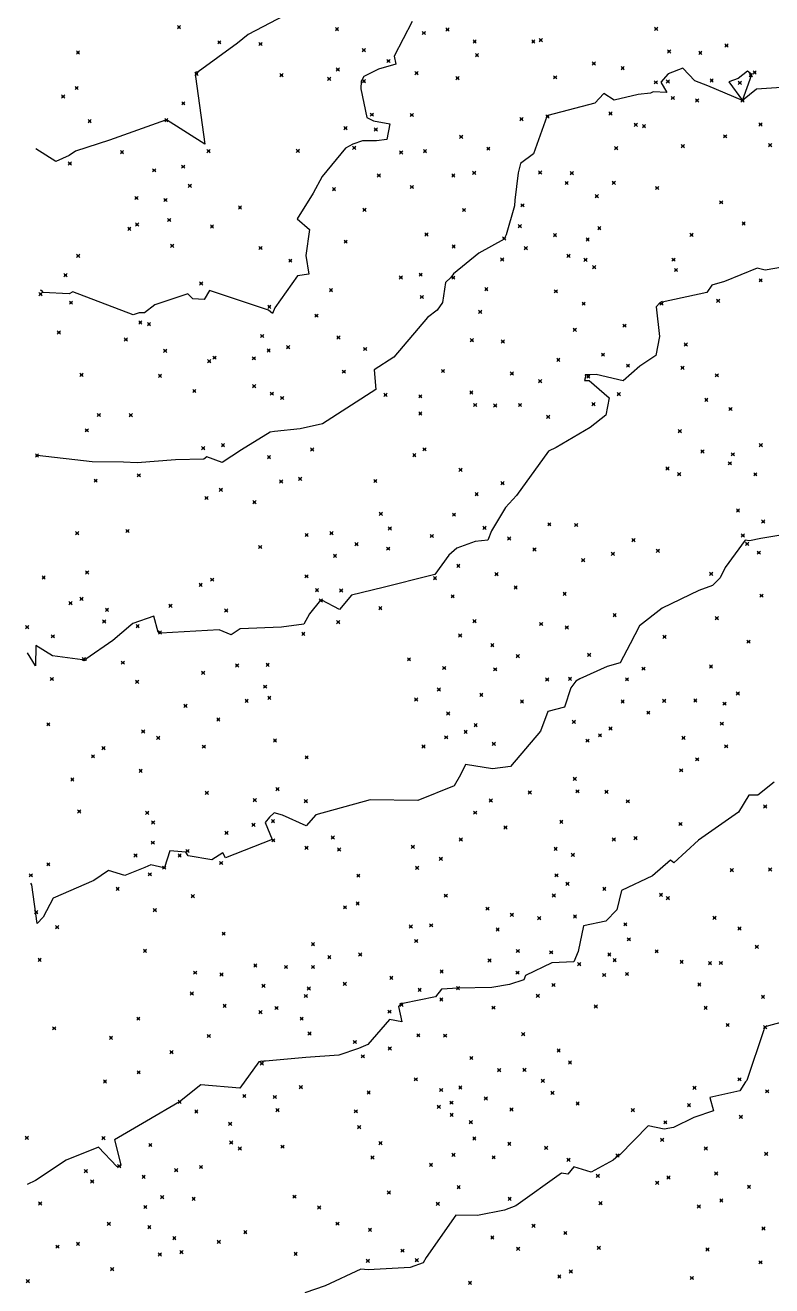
# Model space of a CAD drawing. Header units: inches. Extents: x 1411897 to 1412713, y 4930955 to 4931789.
# Drawn here: x 1411999.9 to 1412046, y 4931139.5 to 4931217.4 of the extents above; entities that cross this region are included whole.
import ezdxf

# ---------------------------------------------------------------- set-up
doc = ezdxf.new("R2010")
doc.units = ezdxf.units.IN
doc.header["$MEASUREMENT"] = 0
doc.header["$PDMODE"] = 35
doc.header["$PDSIZE"] = 0.1

msp = doc.modelspace()

# ---------------------------------------------------------------- linework, layer by layer
at = {"color": 2, "true_color": 0xf1eb1f}
for p, q in [((1412015.927, 4931218.036), (1412013.679, 4931216.861)), ((1412023.812, 4931217.66), (1412022.715, 4931215.508)), ((1412013.679, 4931216.861), (1412013.033, 4931216.326)), ((1412013.033, 4931216.326), (1412010.59, 4931214.558)), ((1412022.715, 4931215.508), (1412022.814, 4931215.02)), ((1412010.451, 4931214.524), (1412010.423, 4931214.268)), ((1412010.59, 4931214.558), (1412010.451, 4931214.524)), ((1412021.731, 4931214.707), (1412020.838, 4931214.259)), ((1412022.814, 4931215.02), (1412021.731, 4931214.707)), ((1412040.549, 4931214.772), (1412039.638, 4931214.424)), ((1412041.291, 4931213.993), (1412040.549, 4931214.772)), ((1412044.531, 4931214.595), (1412043.962, 4931214.144)), ((1412044.803, 4931214.384), (1412044.531, 4931214.595)), ((1412010.423, 4931214.268), (1412011.015, 4931210.076)), ((1412020.666, 4931213.981), (1412020.654, 4931213.497)), ((1412020.699, 4931214.033), (1412020.666, 4931213.981)), ((1412020.838, 4931214.259), (1412020.699, 4931214.033)), ((1412039.638, 4931214.424), (1412039.177, 4931213.92)), ((1412039.177, 4931213.92), (1412039.545, 4931213.276)), ((1412042.08, 4931213.689), (1412041.291, 4931213.993)), ((1412043.962, 4931214.144), (1412043.391, 4931213.928)), ((1412043.391, 4931213.928), (1412044.23, 4931212.78)), ((1412044.23, 4931212.78), (1412044.803, 4931214.384)), ((1412020.654, 4931213.497), (1412021.008, 4931211.736)), ((1412035.658, 4931213.206), (1412035.093, 4931212.61)), ((1412036.293, 4931212.807), (1412035.658, 4931213.206)), ((1412037.774, 4931213.145), (1412036.293, 4931212.807)), ((1412038.551, 4931213.226), (1412037.774, 4931213.145)), ((1412038.71, 4931213.305), (1412038.551, 4931213.226)), ((1412039.545, 4931213.276), (1412038.71, 4931213.305)), ((1412044.23, 4931212.78), (1412042.08, 4931213.689)), ((1412045.095, 4931213.48), (1412044.23, 4931212.78)), ((1412046.64, 4931213.573), (1412045.095, 4931213.48)), ((1412035.093, 4931212.61), (1412032.193, 4931211.857)), ((1412008.574, 4931211.559), (1412005.12, 4931210.326)), ((1412008.602, 4931211.57), (1412008.574, 4931211.559)), ((1412008.614, 4931211.572), (1412008.602, 4931211.57)), ((1412008.643, 4931211.573), (1412008.614, 4931211.572)), ((1412011.015, 4931210.076), (1412008.643, 4931211.573)), ((1412021.008, 4931211.736), (1412021.427, 4931211.529)), ((1412021.427, 4931211.529), (1412022.43, 4931211.329)), ((1412032.14, 4931211.786), (1412031.317, 4931209.479)), ((1412032.193, 4931211.857), (1412032.14, 4931211.786)), ((1412022.43, 4931211.329), (1412022.248, 4931210.368)), ((1412005.12, 4931210.326), (1412003.025, 4931209.641)), ((1412020.143, 4931210.07), (1412019.701, 4931209.821)), ((1412020.741, 4931210.276), (1412020.143, 4931210.07)), ((1412021.617, 4931210.278), (1412020.741, 4931210.276)), ((1412022.248, 4931210.368), (1412021.617, 4931210.278)), ((1412001.794, 4931209.014), (1412000.56, 4931209.783)), ((1412002.62, 4931209.374), (1412001.794, 4931209.014)), ((1412003.025, 4931209.641), (1412002.62, 4931209.374)), ((1412019.701, 4931209.821), (1412018.247, 4931208.08)), ((1412031.317, 4931209.479), (1412030.52, 4931208.875)), ((1412030.363, 4931208.313), (1412030.153, 4931206.62)), ((1412030.52, 4931208.875), (1412030.363, 4931208.313)), ((1412018.247, 4931208.08), (1412017.705, 4931207.04)), ((1412017.705, 4931207.04), (1412016.704, 4931205.462)), ((1412030.149, 4931206.261), (1412029.626, 4931204.478)), ((1412030.153, 4931206.62), (1412030.149, 4931206.261)), ((1412016.704, 4931205.462), (1412017.469, 4931204.805)), ((1412017.469, 4931204.805), (1412017.24, 4931203.205)), ((1412029.626, 4931204.478), (1412029.527, 4931204.271)), ((1412029.497, 4931204.213), (1412027.943, 4931203.338)), ((1412029.533, 4931204.235), (1412029.497, 4931204.213)), ((1412029.527, 4931204.271), (1412029.533, 4931204.235)), ((1412017.24, 4931203.205), (1412017.44, 4931202.046)), ((1412027.943, 4931203.338), (1412026.362, 4931202.06)), ((1412017.44, 4931202.046), (1412016.737, 4931201.936)), ((1412026.362, 4931202.06), (1412026.202, 4931201.844)), ((1412045.123, 4931202.42), (1412043.111, 4931201.584)), ((1412045.618, 4931202.285), (1412045.123, 4931202.42)), ((1412046.706, 4931202.47), (1412045.618, 4931202.285)), ((1412016.737, 4931201.936), (1412015.331, 4931199.965)), ((1412025.873, 4931201.53), (1412025.699, 4931200.301)), ((1412026.202, 4931201.844), (1412025.873, 4931201.53)), ((1412042.335, 4931201.357), (1412042.019, 4931200.912)), ((1412043.111, 4931201.584), (1412042.335, 4931201.357)), ((1412000.885, 4931201.033), (1412000.852, 4931201.054)), ((1412000.913, 4931201.045), (1412000.885, 4931201.033)), ((1412000.995, 4931200.948), (1412000.913, 4931201.045)), ((1412001.001, 4931200.917), (1412000.995, 4931200.948)), ((1412002.628, 4931200.838), (1412001.001, 4931200.917)), ((1412002.842, 4931200.948), (1412002.628, 4931200.838)), ((1412006.583, 4931199.527), (1412002.842, 4931200.948)), ((1412009.966, 4931200.835), (1412007.912, 4931200.152)), ((1412010.271, 4931200.517), (1412009.966, 4931200.835)), ((1412010.959, 4931200.48), (1412010.271, 4931200.517)), ((1412011.292, 4931201.029), (1412010.959, 4931200.48)), ((1412014.937, 4931199.814), (1412011.292, 4931201.029)), ((1412042.019, 4931200.912), (1412039.26, 4931200.313)), ((1412007.912, 4931200.152), (1412007.271, 4931199.663)), ((1412015.183, 4931199.613), (1412014.937, 4931199.814)), ((1412015.331, 4931199.965), (1412015.183, 4931199.613)), ((1412025.359, 4931199.813), (1412024.774, 4931199.361)), ((1412025.699, 4931200.301), (1412025.359, 4931199.813)), ((1412039.127, 4931200.27), (1412038.887, 4931200.022)), ((1412038.887, 4931200.022), (1412039.093, 4931198.194)), ((1412039.258, 4931200.358), (1412039.127, 4931200.27)), ((1412039.26, 4931200.313), (1412039.258, 4931200.358)), ((1412006.951, 4931199.649), (1412006.583, 4931199.527)), ((1412007.271, 4931199.663), (1412006.951, 4931199.649)), ((1412024.774, 4931199.361), (1412022.694, 4931196.915)), ((1412039.093, 4931198.194), (1412038.876, 4931197.018)), ((1412022.694, 4931196.915), (1412021.478, 4931196.139)), ((1412038.876, 4931197.018), (1412037.89, 4931196.361)), ((1412021.478, 4931196.139), (1412021.58, 4931194.91)), ((1412034.771, 4931195.816), (1412034.512, 4931195.816)), ((1412034.512, 4931195.816), (1412034.522, 4931195.693)), ((1412035.176, 4931195.842), (1412034.771, 4931195.816)), ((1412036.844, 4931195.445), (1412035.176, 4931195.842)), ((1412037.89, 4931196.361), (1412036.844, 4931195.445)), ((1412034.522, 4931195.693), (1412034.469, 4931195.478)), ((1412034.469, 4931195.478), (1412034.747, 4931195.462)), ((1412034.747, 4931195.462), (1412035.989, 4931194.395)), ((1412021.58, 4931194.91), (1412018.284, 4931192.784)), ((1412035.989, 4931194.395), (1412035.791, 4931193.338)), ((1412018.284, 4931192.784), (1412016.889, 4931192.487)), ((1412035.791, 4931193.338), (1412034.814, 4931192.572)), ((1412015.041, 4931192.284), (1412013.273, 4931191.176)), ((1412015.321, 4931192.322), (1412015.041, 4931192.284)), ((1412016.889, 4931192.487), (1412015.321, 4931192.322)), ((1412034.814, 4931192.572), (1412032.71, 4931191.327)), ((1412013.273, 4931191.176), (1412012.08, 4931190.412)), ((1412032.71, 4931191.327), (1412032.242, 4931191.1)), ((1412004.053, 4931190.451), (1412000.64, 4931190.83)), ((1412005.983, 4931190.428), (1412004.053, 4931190.451)), ((1412006.827, 4931190.377), (1412005.983, 4931190.428)), ((1412009.204, 4931190.57), (1412006.827, 4931190.377)), ((1412010.955, 4931190.6), (1412009.204, 4931190.57)), ((1412011.14, 4931190.747), (1412010.955, 4931190.6)), ((1412012.08, 4931190.412), (1412011.14, 4931190.747)), ((1412032.242, 4931191.1), (1412030.266, 4931188.359)), ((1412030.266, 4931188.359), (1412029.58, 4931187.616)), ((1412029.58, 4931187.616), (1412028.728, 4931186.17)), ((1412028.728, 4931186.17), (1412028.487, 4931185.597)), ((1412045.357, 4931185.7), (1412044.657, 4931185.572)), ((1412047.21, 4931186.019), (1412045.357, 4931185.7)), ((1412026.577, 4931185.104), (1412026.083, 4931184.672)), ((1412027.714, 4931185.524), (1412026.577, 4931185.104)), ((1412028.487, 4931185.597), (1412027.714, 4931185.524)), ((1412044.391, 4931185.608), (1412043.77, 4931184.753)), ((1412044.657, 4931185.572), (1412044.391, 4931185.608)), ((1412026.083, 4931184.672), (1412025.212, 4931183.479)), ((1412043.77, 4931184.753), (1412043.152, 4931183.904)), ((1412024.976, 4931183.411), (1412022.019, 4931182.673)), ((1412025.212, 4931183.479), (1412024.976, 4931183.411)), ((1412043.152, 4931183.904), (1412042.846, 4931183.279)), ((1412022.019, 4931182.673), (1412020.075, 4931182.199)), ((1412042.382, 4931182.802), (1412041.536, 4931182.501)), ((1412042.846, 4931183.279), (1412042.382, 4931182.802)), ((1412018.161, 4931181.894), (1412017.48, 4931181.052)), ((1412018.23, 4931181.9), (1412018.161, 4931181.894)), ((1412019.321, 4931181.308), (1412018.23, 4931181.9)), ((1412020.075, 4931182.199), (1412019.321, 4931181.308)), ((1412041.536, 4931182.501), (1412039.273, 4931181.403)), ((1412017.48, 4931181.052), (1412017.123, 4931180.403)), ((1412039.273, 4931181.403), (1412037.857, 4931180.305)), ((1412006.438, 4931180.349), (1412005.322, 4931179.401)), ((1412006.55, 4931180.455), (1412006.438, 4931180.349)), ((1412007.848, 4931180.906), (1412006.55, 4931180.455)), ((1412008.125, 4931179.923), (1412007.848, 4931180.906)), ((1412017.123, 4931180.403), (1412015.747, 4931180.216)), ((1412037.857, 4931180.305), (1412037.282, 4931179.199)), ((1412008.195, 4931179.854), (1412008.125, 4931179.923)), ((1412008.213, 4931179.832), (1412008.195, 4931179.854)), ((1412008.282, 4931179.851), (1412008.213, 4931179.832)), ((1412011.885, 4931180.055), (1412008.282, 4931179.851)), ((1412012.628, 4931179.743), (1412011.885, 4931180.055)), ((1412013.183, 4931180.133), (1412012.628, 4931179.743)), ((1412015.747, 4931180.216), (1412013.183, 4931180.133)), ((1412000.569, 4931179.099), (1412000.55, 4931177.843)), ((1412001.593, 4931178.459), (1412000.569, 4931179.099)), ((1412005.322, 4931179.401), (1412003.645, 4931178.249)), ((1412037.282, 4931179.199), (1412036.662, 4931178.026)), ((1412000.55, 4931177.843), (1412000.054, 4931178.648)), ((1412003.439, 4931178.203), (1412001.593, 4931178.459)), ((1412003.554, 4931178.153), (1412003.439, 4931178.203)), ((1412003.682, 4931178.195), (1412003.554, 4931178.153)), ((1412003.645, 4931178.249), (1412003.682, 4931178.195)), ((1412036.662, 4931178.026), (1412035.864, 4931177.791)), ((1412035.864, 4931177.791), (1412034.176, 4931177.033)), ((1412033.621, 4931176.47), (1412033.231, 4931175.29)), ((1412033.939, 4931176.88), (1412033.621, 4931176.47)), ((1412034.176, 4931177.033), (1412033.939, 4931176.88)), ((1412032.191, 4931175.005), (1412031.739, 4931173.801)), ((1412033.231, 4931175.29), (1412032.191, 4931175.005)), ((1412031.739, 4931173.801), (1412029.888, 4931171.62)), ((1412027.107, 4931171.732), (1412026.809, 4931171.105)), ((1412028.776, 4931171.467), (1412027.107, 4931171.732)), ((1412026.809, 4931171.105), (1412026.421, 4931170.413)), ((1412029.888, 4931171.62), (1412028.776, 4931171.467)), ((1412026.421, 4931170.413), (1412024.164, 4931169.509)), ((1412046.188, 4931170.655), (1412045.181, 4931169.834)), ((1412021.227, 4931169.545), (1412017.866, 4931168.635)), ((1412024.164, 4931169.509), (1412021.227, 4931169.545)), ((1412044.626, 4931169.838), (1412043.983, 4931168.801)), ((1412045.181, 4931169.834), (1412044.626, 4931169.838)), ((1412015.292, 4931168.748), (1412015.011, 4931168.481)), ((1412015.808, 4931168.597), (1412015.292, 4931168.748)), ((1412017.271, 4931167.953), (1412015.808, 4931168.597)), ((1412017.866, 4931168.635), (1412017.271, 4931167.953)), ((1412043.983, 4931168.801), (1412041.509, 4931167.054)), ((1412015.011, 4931168.481), (1412014.745, 4931168.15)), ((1412014.745, 4931168.15), (1412015.165, 4931167.108)), ((1412015.165, 4931167.108), (1412012.288, 4931165.978)), ((1412041.509, 4931167.054), (1412039.988, 4931165.67)), ((1412008.841, 4931166.403), (1412008.521, 4931165.377)), ((1412009.828, 4931166.326), (1412008.841, 4931166.403)), ((1412009.975, 4931166.088), (1412009.828, 4931166.326)), ((1412012.123, 4931166.27), (1412011.435, 4931165.856)), ((1412012.288, 4931165.978), (1412012.123, 4931166.27)), ((1412007.663, 4931165.531), (1412007.297, 4931165.366)), ((1412008.473, 4931165.348), (1412007.663, 4931165.531)), ((1412011.435, 4931165.856), (1412009.975, 4931166.088)), ((1412039.777, 4931165.829), (1412038.667, 4931164.857)), ((1412039.988, 4931165.67), (1412039.777, 4931165.829)), ((1412005.054, 4931165.195), (1412004.155, 4931164.57)), ((1412006.059, 4931164.869), (1412005.054, 4931165.195)), ((1412007.297, 4931165.366), (1412006.059, 4931164.869)), ((1412008.489, 4931165.311), (1412008.473, 4931165.348)), ((1412008.516, 4931165.344), (1412008.489, 4931165.311)), ((1412008.521, 4931165.377), (1412008.516, 4931165.344)), ((1412038.667, 4931164.857), (1412036.751, 4931163.941)), ((1412000.322, 4931164.294), (1412000.253, 4931164.405)), ((1412000.639, 4931161.917), (1412000.322, 4931164.294)), ((1412004.155, 4931164.57), (1412001.632, 4931163.467)), ((1412036.751, 4931163.941), (1412036.455, 4931162.762)), ((1412001.632, 4931163.467), (1412001.02, 4931162.3)), ((1412036.455, 4931162.762), (1412035.781, 4931162.051)), ((1412001.02, 4931162.3), (1412000.639, 4931161.917)), ((1412034.41, 4931161.76), (1412034.071, 4931160.187)), ((1412035.781, 4931162.051), (1412034.41, 4931161.76)), ((1412034.071, 4931160.187), (1412033.81, 4931159.539)), ((1412032.455, 4931159.482), (1412030.813, 4931158.705)), ((1412033.81, 4931159.539), (1412032.455, 4931159.482)), ((1412030.709, 4931158.437), (1412029.833, 4931158.15)), ((1412030.813, 4931158.705), (1412030.709, 4931158.437)), ((1412025.627, 4931157.843), (1412025.265, 4931157.376)), ((1412026.65, 4931157.92), (1412025.627, 4931157.843)), ((1412028.738, 4931157.953), (1412026.65, 4931157.92)), ((1412029.833, 4931158.15), (1412028.738, 4931157.953)), ((1412023.131, 4931156.967), (1412022.975, 4931156.782)), ((1412023.243, 4931156.958), (1412023.131, 4931156.967)), ((1412025.265, 4931157.376), (1412023.243, 4931156.958)), ((1412022.975, 4931156.782), (1412023.183, 4931155.834)), ((1412048.736, 4931156.374), (1412045.971, 4931155.626)), ((1412022.422, 4931155.974), (1412021.079, 4931154.441)), ((1412023.183, 4931155.834), (1412022.422, 4931155.974)), ((1412045.545, 4931155.347), (1412044.495, 4931152.211)), ((1412045.594, 4931155.502), (1412045.545, 4931155.347)), ((1412045.619, 4931155.516), (1412045.594, 4931155.502)), ((1412045.971, 4931155.626), (1412045.619, 4931155.516)), ((1412019.293, 4931153.766), (1412017.239, 4931153.632)), ((1412020.508, 4931154.177), (1412019.293, 4931153.766)), ((1412021.079, 4931154.441), (1412020.508, 4931154.177)), ((1412014.343, 4931153.357), (1412013.161, 4931151.738)), ((1412014.526, 4931153.407), (1412014.343, 4931153.357)), ((1412014.562, 4931153.38), (1412014.526, 4931153.407)), ((1412014.656, 4931153.402), (1412014.562, 4931153.38)), ((1412014.749, 4931153.397), (1412014.656, 4931153.402)), ((1412017.239, 4931153.632), (1412014.749, 4931153.397)), ((1412044.495, 4931152.211), (1412044.408, 4931152.121)), ((1412010.752, 4931151.938), (1412009.45, 4931150.89)), ((1412013.161, 4931151.738), (1412010.752, 4931151.938)), ((1412044.067, 4931151.577), (1412042.217, 4931151.16)), ((1412044.408, 4931152.121), (1412044.067, 4931151.577)), ((1412009.45, 4931150.89), (1412007.405, 4931149.686)), ((1412042.217, 4931151.16), (1412042.433, 4931150.341)), ((1412041.216, 4931149.92), (1412039.964, 4931149.296)), ((1412042.433, 4931150.341), (1412041.216, 4931149.92)), ((1412007.405, 4931149.686), (1412005.43, 4931148.548)), ((1412038.398, 4931149.416), (1412036.641, 4931147.616)), ((1412039.381, 4931149.195), (1412038.398, 4931149.416)), ((1412039.964, 4931149.296), (1412039.381, 4931149.195)), ((1412005.43, 4931148.548), (1412005.824, 4931146.996)), ((1412004.44, 4931148.083), (1412002.443, 4931147.293)), ((1412005.564, 4931146.898), (1412004.44, 4931148.083)), ((1412036.55, 4931147.543), (1412036.239, 4931147.29)), ((1412036.641, 4931147.616), (1412036.55, 4931147.543)), ((1412002.443, 4931147.293), (1412000.543, 4931146.027)), ((1412005.635, 4931146.877), (1412005.564, 4931146.898)), ((1412005.735, 4931146.882), (1412005.635, 4931146.877)), ((1412005.753, 4931146.901), (1412005.735, 4931146.882)), ((1412005.824, 4931146.996), (1412005.753, 4931146.901)), ((1412033.81, 4931146.862), (1412033.441, 4931146.419)), ((1412034.868, 4931146.543), (1412033.81, 4931146.862)), ((1412036.239, 4931147.29), (1412034.868, 4931146.543)), ((1412000.543, 4931146.027), (1412000.029, 4931145.784)), ((1412033.044, 4931146.487), (1412030.225, 4931144.466)), ((1412033.441, 4931146.419), (1412033.044, 4931146.487)), ((1412030.225, 4931144.466), (1412029.523, 4931144.189)), ((1412026.523, 4931143.893), (1412024.69, 4931141.277)), ((1412027.861, 4931143.858), (1412026.523, 4931143.893)), ((1412029.523, 4931144.189), (1412027.861, 4931143.858)), ((1412024.69, 4931141.277), (1412024.502, 4931140.929)), ((1412020.653, 4931140.547), (1412018.445, 4931139.522)), ((1412021.096, 4931140.505), (1412020.653, 4931140.547)), ((1412023.687, 4931140.642), (1412021.096, 4931140.505)), ((1412024.502, 4931140.929), (1412023.687, 4931140.642)), ((1412018.445, 4931139.522), (1412017.179, 4931139.085))]:
    msp.add_line(p, q, dxfattribs=at)
for p in [(1412009.41, 4931217.31), (1412019.17, 4931217.19), (1412024.54, 4931216.95), (1412026, 4931217.16), (1412038.89, 4931217.2), (1412011.9, 4931216.37), (1412014.45, 4931216.27), (1412027.68, 4931216.42), (1412031.3, 4931216.42), (1412031.76, 4931216.51), (1412043.24, 4931216.17), (1412003.17, 4931215.74), (1412020.83, 4931215.89), (1412022.35, 4931215.22), (1412027.82, 4931215.58), (1412039.69, 4931215.81), (1412041.62, 4931215.72), (1412010.49, 4931214.42), (1412019.22, 4931214.69), (1412024.09, 4931214.47), (1412035.04, 4931215.06), (1412036.82, 4931214.78), (1412044.98, 4931214.51), (1412015.74, 4931214.34), (1412018.69, 4931214.11), (1412020.84, 4931213.97), (1412026.62, 4931214.16), (1412032.65, 4931214.21), (1412038.87, 4931213.9), (1412039.62, 4931213.95), (1412042.32, 4931214.02), (1412044.06, 4931213.87), (1412044.74, 4931214.34), (1412002.25, 4931213.02), (1412003.09, 4931213.55), (1412039.92, 4931212.93), (1412009.68, 4931212.6), (1412041.42, 4931212.78), (1412044.23, 4931212.78), (1412003.89, 4931211.5), (1412008.63, 4931211.56), (1412021.33, 4931211.9), (1412023.79, 4931211.88), (1412030.57, 4931211.63), (1412032.18, 4931211.79), (1412036.07, 4931211.97), (1412045.34, 4931211.3), (1412019.7, 4931211.07), (1412021.57, 4931210.98), (1412026.84, 4931210.53), (1412037.63, 4931211.28), (1412038.14, 4931211.19), (1412043.15, 4931210.56), (1412020.24, 4931209.85), (1412028.52, 4931209.8), (1412036.42, 4931209.83), (1412040.54, 4931209.96), (1412045.93, 4931210.02), (1412005.89, 4931209.59), (1412011.24, 4931209.65), (1412016.76, 4931209.66), (1412023.13, 4931209.57), (1412024.61, 4931209.65), (1412002.67, 4931208.88), (1412007.88, 4931208.46), (1412009.67, 4931208.69), (1412027.65, 4931208.3), (1412031.72, 4931208.32), (1412033.68, 4931208.29), (1412010.08, 4931207.51), (1412021.76, 4931208.14), (1412023.8, 4931207.43), (1412026.36, 4931208.14), (1412033.36, 4931207.68), (1412036.27, 4931207.69), (1412006.78, 4931206.75), (1412008.57, 4931206.63), (1412018.99, 4931207.29), (1412035.22, 4931206.86), (1412038.95, 4931207.37), (1412013.18, 4931206.16), (1412020.87, 4931206.02), (1412027.02, 4931206.01), (1412030.63, 4931206.3), (1412042.91, 4931206.48), (1412006.82, 4931205.11), (1412008.81, 4931205.39), (1412044.3, 4931205.18), (1412006.34, 4931204.85), (1412011.45, 4931204.99), (1412024.7, 4931204.5), (1412030.47, 4931205.01), (1412032.64, 4931204.46), (1412035.38, 4931204.88), (1412041.08, 4931204.47), (1412008.99, 4931203.8), (1412014.45, 4931203.66), (1412019.71, 4931204.05), (1412026.38, 4931203.76), (1412029.5, 4931204.25), (1412030.84, 4931203.65), (1412034.66, 4931204.19), (1412003.18, 4931203.17), (1412016.29, 4931202.88), (1412029.38, 4931202.95), (1412033.48, 4931203.17), (1412034.53, 4931202.93), (1412039.97, 4931202.94), (1412002.4, 4931201.98), (1412024.34, 4931202.01), (1412035.06, 4931202.47), (1412040.12, 4931202.3), (1412010.78, 4931201.47), (1412023.12, 4931201.84), (1412026.36, 4931201.83), (1412045.35, 4931201.66), (1412000.86, 4931200.81), (1412018.8, 4931201.06), (1412024.41, 4931200.63), (1412028.4, 4931201.11), (1412032.7, 4931200.98), (1412042.72, 4931200.4), (1412002.74, 4931200.28), (1412014.99, 4931200.03), (1412028.02, 4931199.71), (1412034.41, 4931200.22), (1412039.22, 4931200.22), (1412007.02, 4931199.06), (1412007.56, 4931198.96), (1412017.9, 4931199.48), (1412036.94, 4931198.86), (1412001.99, 4931198.44), (1412014.55, 4931198.22), (1412019.26, 4931198.13), (1412033.86, 4931198.61), (1412006.13, 4931198), (1412008.56, 4931197.31), (1412014.95, 4931197.33), (1412016.15, 4931197.53), (1412020.91, 4931197.42), (1412027.51, 4931197.96), (1412029.42, 4931197.88), (1412040.72, 4931197.69), (1412011.28, 4931196.66), (1412011.61, 4931196.88), (1412014.04, 4931196.84), (1412032.85, 4931196.75), (1412035.61, 4931197.07), (1412003.39, 4931195.82), (1412008.24, 4931195.76), (1412019.6, 4931196.02), (1412025.72, 4931196.06), (1412029.98, 4931195.9), (1412034.7, 4931195.71), (1412037.15, 4931196.39), (1412040.52, 4931196.26), (1412042.64, 4931195.79), (1412014.05, 4931195.12), (1412031.72, 4931195.43), (1412010.36, 4931194.82), (1412015.15, 4931194.66), (1412015.78, 4931194.39), (1412022.17, 4931194.58), (1412024.32, 4931194.49), (1412027.47, 4931194.73), (1412036.58, 4931194.63), (1412041.99, 4931194.27), (1412024.32, 4931193.43), (1412027.71, 4931193.96), (1412028.95, 4931193.92), (1412030.48, 4931193.96), (1412035.02, 4931194.01), (1412043.48, 4931193.71), (1412004.46, 4931193.34), (1412006.43, 4931193.33), (1412032.22, 4931193.22), (1412003.71, 4931192.39), (1412040.35, 4931192.34), (1412010.91, 4931191.29), (1412012.13, 4931191.47), (1412017.64, 4931191.2), (1412024.58, 4931191.22), (1412041.75, 4931191.09), (1412045.36, 4931191.48), (1412000.64, 4931190.83), (1412014.97, 4931190.74), (1412023.95, 4931190.85), (1412043.45, 4931190.35), (1412043.63, 4931190.91), (1412006.93, 4931189.61), (1412026.81, 4931189.95), (1412039.59, 4931190.03), (1412040.31, 4931189.68), (1412045.02, 4931189.67), (1412004.26, 4931189.28), (1412012, 4931188.72), (1412015.72, 4931189.23), (1412016.89, 4931189.39), (1412021.54, 4931189.26), (1412029.4, 4931189.12), (1412011.11, 4931188.21), (1412014.07, 4931187.95), (1412027.8, 4931188.44), (1412021.88, 4931187.23), (1412026.4, 4931187.18), (1412043.95, 4931187.43), (1412028.29, 4931186.36), (1412032.29, 4931186.58), (1412033.95, 4931186.54), (1412045.51, 4931186.75), (1412003.12, 4931186.03), (1412006.23, 4931186.17), (1412017.3, 4931185.92), (1412018.83, 4931186.03), (1412022.44, 4931186.33), (1412025.03, 4931185.86), (1412029.81, 4931185.7), (1412037.49, 4931185.61), (1412044.25, 4931185.89), (1412014.43, 4931185.18), (1412020.38, 4931185.35), (1412022.34, 4931185.08), (1412031.37, 4931185.03), (1412039, 4931184.95), (1412044.51, 4931185.37), (1412045.23, 4931184.83), (1412019.05, 4931184.63), (1412034.38, 4931184.36), (1412036.22, 4931184.76), (1412001.05, 4931183.29), (1412003.73, 4931183.61), (1412017.29, 4931183.37), (1412025.23, 4931183.25), (1412026.67, 4931184.01), (1412029.03, 4931183.5), (1412042.29, 4931183.52), (1412010.75, 4931182.84), (1412011.46, 4931183.16), (1412017.94, 4931182.52), (1412019.43, 4931182.49), (1412030.21, 4931182.68), (1412002.71, 4931181.71), (1412003.39, 4931181.97), (1412018.17, 4931181.87), (1412026.32, 4931182.13), (1412033.24, 4931182.29), (1412045.4, 4931182.17), (1412004.96, 4931181.3), (1412008.88, 4931181.55), (1412012.33, 4931181.25), (1412021.85, 4931181.4), (1412036.33, 4931180.97), (1412000.03, 4931180.23), (1412004.79, 4931180.58), (1412006.86, 4931180.29), (1412019.25, 4931180.54), (1412027.67, 4931180.59), (1412031.78, 4931180.42), (1412033.37, 4931180.21), (1412042.64, 4931180.78), (1412001.62, 4931179.66), (1412008.24, 4931179.89), (1412017.09, 4931179.81), (1412026.78, 4931179.71), (1412039.41, 4931179.63), (1412028.77, 4931179.11), (1412044.6, 4931179.33), (1412003.53, 4931178.26), (1412005.94, 4931178.03), (1412013, 4931177.86), (1412014.89, 4931177.9), (1412023.62, 4931178.24), (1412030.34, 4931178.44), (1412034.75, 4931178.51), (1412042.28, 4931177.79), (1412001.56, 4931177.02), (1412010.9, 4931177.41), (1412025.8, 4931177.7), (1412028.95, 4931177.62), (1412033.57, 4931177.04), (1412038.11, 4931177.66), (1412006.82, 4931176.85), (1412014.73, 4931176.55), (1412025.47, 4931176.37), (1412032.16, 4931176.99), (1412037.09, 4931177), (1412013.59, 4931175.67), (1412014.99, 4931175.86), (1412024.06, 4931175.75), (1412028.09, 4931176.04), (1412030.6, 4931175.63), (1412036.82, 4931175.63), (1412039.39, 4931175.67), (1412041.31, 4931175.69), (1412043.12, 4931175.5), (1412043.94, 4931176.13), (1412009.81, 4931175.36), (1412026.04, 4931174.89), (1412038.41, 4931174.94), (1412001.34, 4931174.22), (1412011.84, 4931174.52), (1412027.74, 4931174.17), (1412033.81, 4931174.37), (1412036.07, 4931173.96), (1412042.95, 4931174.26), (1412007.2, 4931173.78), (1412008.13, 4931173.38), (1412015.34, 4931173.22), (1412025.92, 4931173.42), (1412027.12, 4931173.75), (1412034.65, 4931173.21), (1412035.42, 4931173.54), (1412040.58, 4931173.38), (1412004.75, 4931172.75), (1412010.95, 4931172.84), (1412024.52, 4931172.85), (1412028.86, 4931173.01), (1412043.22, 4931172.86), (1412004.1, 4931172.24), (1412017.3, 4931172.18), (1412041.43, 4931172.06), (1412002.82, 4931170.81), (1412007.04, 4931171.35), (1412033.86, 4931170.85), (1412040.44, 4931171.38), (1412015.5, 4931170.22), (1412031.08, 4931170.01), (1412034.03, 4931170.08), (1412035.82, 4931170.05), (1412011.13, 4931169.98), (1412014.09, 4931169.54), (1412017.25, 4931169.47), (1412028.67, 4931169.51), (1412037.14, 4931169.46), (1412003.25, 4931168.84), (1412007.45, 4931168.75), (1412027.71, 4931168.76), (1412045.63, 4931169.14), (1412007.81, 4931168.16), (1412014.01, 4931168.01), (1412015.22, 4931168.24), (1412029.58, 4931167.85), (1412033.03, 4931168.2), (1412040.39, 4931168.06), (1412007.79, 4931166.91), (1412012.35, 4931167.51), (1412015.24, 4931167.05), (1412018.91, 4931167.22), (1412026.82, 4931167.1), (1412036.28, 4931167.11), (1412037.62, 4931167.19), (1412006.73, 4931166.12), (1412009.45, 4931166.11), (1412009.94, 4931166.39), (1412017.29, 4931166.59), (1412019.3, 4931166.48), (1412023.86, 4931166.65), (1412032.68, 4931166.52), (1412033.75, 4931166.15), (1412001.34, 4931165.57), (1412008.5, 4931165.36), (1412012.01, 4931165.65), (1412024.12, 4931165.35), (1412025.59, 4931165.91), (1412000.26, 4931164.89), (1412007.61, 4931164.95), (1412020.49, 4931164.87), (1412032.73, 4931164.89), (1412043.56, 4931165.21), (1412045.93, 4931165.25), (1412005.62, 4931164.05), (1412033.41, 4931164.37), (1412035.69, 4931164.05), (1412010.26, 4931163.6), (1412020.45, 4931163.15), (1412025.89, 4931163.63), (1412032.57, 4931163.64), (1412039.19, 4931163.69), (1412039.62, 4931163.48), (1412000.59, 4931162.61), (1412007.92, 4931162.74), (1412019.67, 4931162.91), (1412028.47, 4931162.83), (1412029.98, 4931162.45), (1412031.67, 4931162.24), (1412033.88, 4931162.35), (1412042.5, 4931162.26), (1412001.88, 4931161.68), (1412023.73, 4931161.72), (1412024.99, 4931161.8), (1412029.1, 4931161.54), (1412036.99, 4931161.86), (1412044.04, 4931161.6), (1412012.17, 4931161.28), (1412024.07, 4931160.83), (1412037.21, 4931160.93), (1412007.31, 4931160.22), (1412017.69, 4931160.63), (1412020.61, 4931159.99), (1412030.35, 4931160.21), (1412032.41, 4931160.13), (1412036, 4931159.99), (1412038.92, 4931160.19), (1412045.11, 4931160.47), (1412000.8, 4931159.66), (1412014.13, 4931159.31), (1412016.02, 4931159.22), (1412017.69, 4931159.22), (1412018.7, 4931159.83), (1412028.6, 4931159.63), (1412034.14, 4931159.4), (1412036.33, 4931159.64), (1412040.47, 4931159.54), (1412042.22, 4931159.46), (1412042.89, 4931159.47), (1412010.41, 4931158.87), (1412012.04, 4931158.76), (1412022.53, 4931158.55), (1412025.64, 4931158.95), (1412030.33, 4931158.87), (1412035.68, 4931158.73), (1412037.09, 4931158.79), (1412010.2, 4931157.58), (1412014.63, 4931158.06), (1412017.43, 4931157.89), (1412019.65, 4931158.18), (1412024.28, 4931157.81), (1412026.65, 4931157.92), (1412032.55, 4931158.11), (1412041.56, 4931158.14), (1412012.23, 4931156.82), (1412017.25, 4931157.43), (1412023.16, 4931156.89), (1412025.62, 4931157.22), (1412031.58, 4931157.44), (1412035.16, 4931156.78), (1412045.49, 4931157.38), (1412006.9, 4931156.03), (1412014.44, 4931156.43), (1412015.44, 4931156.69), (1412016.99, 4931156.03), (1412022.42, 4931156.46), (1412028.84, 4931156.71), (1412041.95, 4931156.7), (1412001.7, 4931155.43), (1412043.31, 4931155.64), (1412045.62, 4931155.5), (1412005.21, 4931154.85), (1412011.25, 4931154.96), (1412017.48, 4931155.11), (1412020.28, 4931154.59), (1412024.2, 4931155), (1412025.85, 4931154.98), (1412030.68, 4931155.07), (1412008.95, 4931153.96), (1412020.77, 4931153.7), (1412022.43, 4931154.19), (1412032.87, 4931154.06), (1412014.53, 4931153.26), (1412027.47, 4931153.6), (1412030.75, 4931152.86), (1412033.57, 4931153.32), (1412004.84, 4931152.15), (1412006.92, 4931152.71), (1412024.04, 4931152.28), (1412029.19, 4931152.85), (1412031.89, 4931152.19), (1412044.04, 4931152.28), (1412016.94, 4931151.8), (1412021.13, 4931151.46), (1412025.61, 4931151.62), (1412026.79, 4931151.77), (1412032.48, 4931151.44), (1412041.26, 4931151.76), (1412045.75, 4931151.54), (1412009.45, 4931150.89), (1412013.45, 4931151.25), (1412015.33, 4931151.19), (1412025.46, 4931150.58), (1412026.24, 4931150.84), (1412028.37, 4931151.1), (1412034.04, 4931150.78), (1412040.92, 4931150.68), (1412010.48, 4931150.29), (1412015.5, 4931150.38), (1412020.34, 4931150.3), (1412026.26, 4931150.08), (1412029.95, 4931150.42), (1412037.45, 4931150.38), (1412044.13, 4931149.96), (1412012.57, 4931149.53), (1412020.54, 4931149.33), (1412027.44, 4931149.63), (1412039.46, 4931149.62), (1412000.01, 4931148.66), (1412004.74, 4931148.65), (1412007.64, 4931148.22), (1412012.64, 4931148.37), (1412021.86, 4931148.34), (1412027.66, 4931148.63), (1412029.82, 4931148.3), (1412039.26, 4931148.54), (1412013.17, 4931148), (1412015.81, 4931148.12), (1412021.36, 4931147.45), (1412026.37, 4931147.61), (1412028.85, 4931147.46), (1412032.09, 4931148.04), (1412036.51, 4931147.57), (1412041.96, 4931148.01), (1412045.69, 4931147.67), (1412005.71, 4931146.92), (1412009.24, 4931146.66), (1412010.77, 4931146.86), (1412024.98, 4931146.99), (1412033.48, 4931147.31), (1412003.66, 4931146.61), (1412004.05, 4931145.97), (1412007.23, 4931146.26), (1412035.29, 4931146.31), (1412038.96, 4931145.89), (1412039.65, 4931146.21), (1412042.6, 4931146.46), (1412022.38, 4931145.28), (1412026.69, 4931145.61), (1412044.63, 4931145.64), (1412000.83, 4931144.61), (1412007.33, 4931144.39), (1412008.37, 4931145), (1412010.32, 4931144.9), (1412016.54, 4931145.03), (1412018.07, 4931144.36), (1412025.4, 4931144.59), (1412029.84, 4931144.9), (1412035.46, 4931144.62), (1412041.53, 4931144.42), (1412042.92, 4931144.79), (1412005.08, 4931143.35), (1412007.58, 4931143.15), (1412013.51, 4931142.83), (1412019.2, 4931143.36), (1412021.21, 4931142.98), (1412031.32, 4931143.23), (1412033.28, 4931142.78), (1412045.52, 4931143.06), (1412003.17, 4931142.11), (1412009.12, 4931142.47), (1412011.87, 4931142.23), (1412028.77, 4931142.5), (1412001.9, 4931141.94), (1412008.23, 4931141.46), (1412009.56, 4931141.6), (1412016.62, 4931141.49), (1412023.22, 4931141.69), (1412030.36, 4931141.81), (1412035.35, 4931141.86), (1412042.06, 4931141.77), (1412005.28, 4931140.55), (1412021.08, 4931141.06), (1412024.1, 4931141.1), (1412033.62, 4931140.4), (1412045.34, 4931140.97), (1412000.07, 4931139.81), (1412027.39, 4931139.7), (1412032.91, 4931140.09), (1412041.1, 4931140)]:
    msp.add_point(p)

doc.saveas('drawing.dxf')
